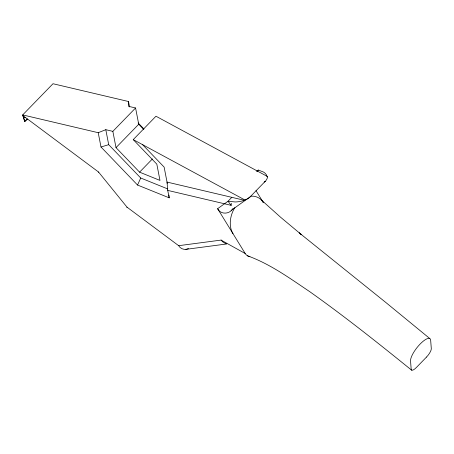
<?xml version="1.0" encoding="UTF-8"?>
<svg xmlns="http://www.w3.org/2000/svg" width="454" height="454" viewBox="0 0 454 454"><rect width="100%" height="100%" fill="white"/><g stroke="black" fill="none" stroke-linecap="round" stroke-linejoin="round"><path stroke-width="0.68" d="M245.835 199.624L244.4 200.299L167.038 182.077L167.725 190.396L231.148 205.339L231.319 203.335M27.501 119.141L24.703 121.507L22.7 114.907L52.993 83.729L128.51 101.52L128.51 106.31L135.57 107.973L112.853 131.354L116.014 147.629L139.577 172.157L159.978 180.414L156.817 164.144L133.249 139.611L155.972 116.224L267.588 176.578L267.457 177.366A8.688 6.05 -28 0 1 265.306 181.288M168.928 195.021L169.172 197.831L137.539 185.039L140.717 178.008L108.705 144.678L105.793 129.691L98.217 132.699L22.7 114.907M24.839 121.61L22.967 115.645L98.507 171.987L98.348 172.299M98.507 171.987L127.035 207.177L126.893 207.472M24.703 121.507L27.149 118.993M116.014 147.629L138.731 124.243L135.57 107.973M139.577 172.157L152.419 158.94M231.824 197.337L228.039 201.236L217.614 208.698L245.205 253.508A11.401 8.325 -65.6 0 0 249.876 256.595M256.907 171.521L258.326 170.057L263.405 172.015A52.806 22.655 -37.2 0 1 265.102 173.252L266.453 174.881L267.071 176.549M217.614 208.698C220.706 214.907 229.696 214.316 232.987 208.545M231.092 210.497L250.131 196.86L265.278 181.271L264.154 182.077M256.782 171.164L258.326 170.057M267.173 176.873L267.588 176.578M188.512 248.554C185.118 250.426 180.516 249.104 178.666 245.682L127.035 207.177M98.217 132.699L100.998 146.988L108.705 144.678M185.828 249.359L226.733 243.963M178.666 245.682L221.047 240.098L245.205 253.508M105.793 129.691L112.853 131.354M247.475 255.784C270.17 263.967 289.879 278.342 309.741 291.667C344.728 316.472 378.296 343.201 411.625 370.169M140.717 178.008L167.781 188.955M133.249 139.611L244.871 199.964M429.779 338.536L385.821 302.478L299.209 232.845L301.098 234.372L280.578 217.228L261.288 199.925M138.107 122.915L143.958 128.998M138.731 124.243L143.64 129.356M142.573 144.65L164.127 167.089L167.288 183.376M100.998 146.988L137.539 185.039M231.148 205.339L228.039 201.236L235.076 201.951A47.369 20.322 -37.2 0 0 238.9 201.65L241.931 201.054A20.578 8.83 -37.2 0 0 244.394 200.305M255.994 190.652L263.258 202.456A22.796 16.656 -65.6 0 0 250.324 196.304M167.725 190.396L169.172 197.831M128.51 101.52L129.566 106.962M25.129 117.745A11.401 5.692 -56.3 0 1 22.967 115.645M226.779 243.673A11.622 9.517 -72.7 0 1 221.143 240.007M250.154 196.877A8.688 6.05 -28 0 1 245.83 199.601M232.97 233.634A22.796 16.656 -65.6 0 1 234.866 207.58M426.516 357.06L416.454 367.411A7.57 2.327 -51.7 0 1 411.182 369.335L410.552 360.913A15.141 4.653 -51.7 0 1 420.12 344.053A15.141 4.653 -51.7 0 1 430.664 340.205L431.3 348.632A7.57 2.327 -51.7 0 1 426.516 357.06"/></g></svg>
